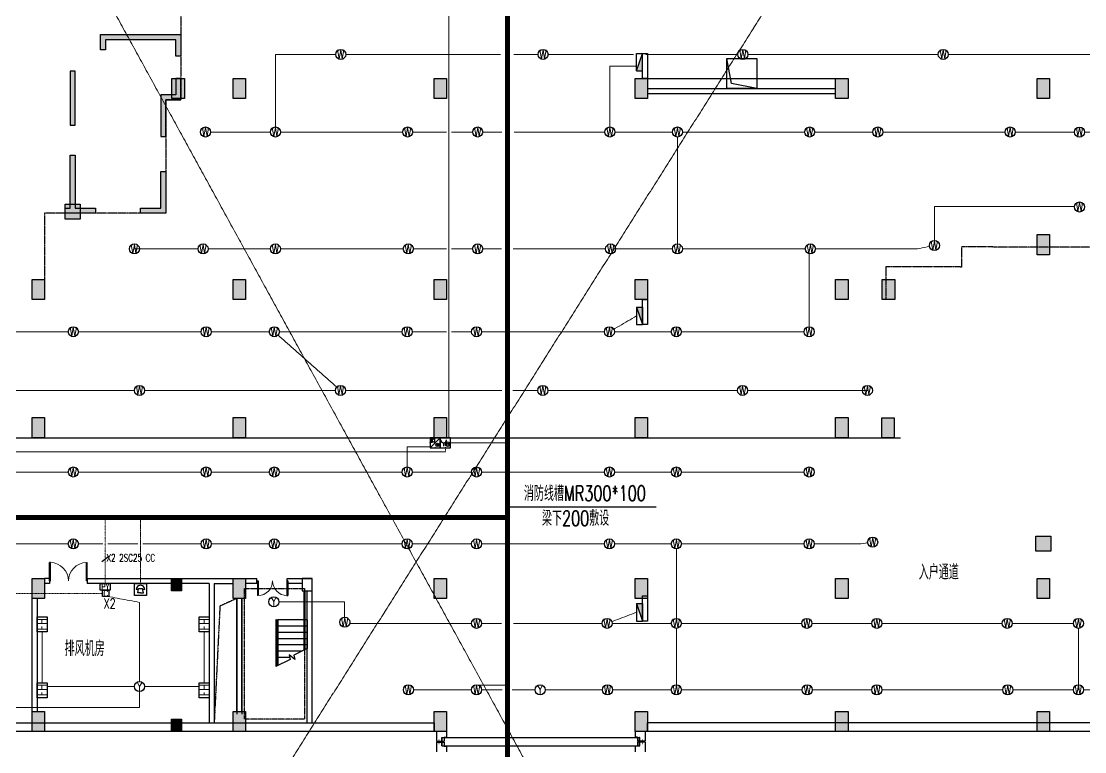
# Model space of a CAD drawing. Extents: x -1348811 to 123514, y -640545 to 749356.
# Drawn here: x -547231 to -504907, y -494816 to -465739 of the extents above; entities that cross this region are included whole.
import ezdxf
from ezdxf.enums import TextEntityAlignment as Align

# ---------------------------------------------------------------- set-up
doc = ezdxf.new("R2010")
doc.units = 0
doc.header["$LTSCALE"] = 10
doc.header["$MEASUREMENT"] = 0
for name, pattern in [('8.17_for siteplandwg$0$DASH', [0.35, 0.25, -0.1]), ('ACAD_ISO11W100', [33.5, 12, -3, 12, -3, 0.5, -3]), ('DASH', [0.35, 0.25, -0.1]), ('DASHDOT', [25.4, 12.7, -6.35, 0, -6.35]), ('DASHED', [0.75, 0.5, -0.25]), ('DIVIDE2', [0.625, 0.25, -0.125, 0, -0.125, 0, -0.125]), ('常规', [20, 10, 0, 10])]:
    doc.linetypes.add(name, pattern=pattern)
doc.layers.get('0').update_dxf_attribs({"linetype": 'CONTINUOUS'})
for name, color, linetype in [('A-STAIRS', 9, 'CONTINUOUS'), ('COLU', 1, 'CONTINUOUS'), ('COLU_HATCH', 252, 'CONTINUOUS'), ('jlq', 1, 'CONTINUOUS'), ('JPS-WALL', 7, 'CONTINUOUS'), ('JPS-XHS', 7, 'CONTINUOUS'), ('jq-h', 252, 'CONTINUOUS'), ('RD-equip', 3, 'CONTINUOUS'), ('RD-Text', 4, 'CONTINUOUS'), ('STAIR', 9, 'CONTINUOUS'), ('STAIRS', 9, 'CONTINUOUS'), ('TEXT', 7, 'CONTINUOUS'), ('wall', 8, 'CONTINUOUS'), ('WINDOW', 4, 'CONTINUOUS'), ('wj', 1, 'CONTINUOUS'), ('大空间线缆层', 1, 'CONTINUOUS'), ('排水设施', 163, 'CONTINUOUS')]:
    doc.layers.add(name, color=color, linetype=linetype)
doc.layers.add('RD-Line', color=2, linetype='常规', lineweight=0)
doc.styles.add('FS1', font='txt4.shx', dxfattribs={"width": 0.8, "bigfont": 'fstxt.shx'})
doc.styles.add('FS2', font='tjromans.shx', dxfattribs={"width": 0.8, "bigfont": 'tjhztxt.shx'})
doc.styles.get("Standard").update_dxf_attribs({"font": 'GBENOR', "bigfont": 'GBCBIG'})

# ---------------------------------------------------------------- blocks, each defined once
blk = doc.blocks.new('JG301')
at = {"layer": 'jq-h'}
for points in [[(35200, -7500), (38400, -7500), (38400, -8350), (38200, -8350), (38200, -7700), (35400, -7700), (35400, -8100), (35200, -8100)], [(34200, -11100), (34000, -11100), (34000, -8950), (34200, -8950)], [(37600, -10100), (37600, -9900), (38200, -9900), (38200, -9250), (38400, -9250), (38400, -10100), (37800, -10100), (37800, -11550), (37600, -11550)], [(35000, -14600), (33800, -14600), (33800, -14400), (34000, -14400), (34000, -12300), (34200, -12300), (34200, -14400), (35000, -14400)], [(37800, -14600), (36800, -14600), (36800, -14400), (37600, -14400), (37600, -12950), (37800, -12950)]]:
    blk.add_hatch(color=256, dxfattribs=at).paths.add_polyline_path(points)
at = {"layer": 'wj'}
for points in [[(35200, -7500), (38400, -7500), (38400, -8350), (38200, -8350), (38200, -7700), (35400, -7700), (35400, -8100), (35200, -8100), (35200, -7500)], [(38200, -9250), (38200, -9900), (37600, -9900), (37600, -10100), (37600, -10100), (37600, -11550), (37800, -11550), (37800, -10100), (38400, -10100), (38400, -9250), (38200, -9250)], [(35000, -14400), (35000, -14600), (33800, -14600), (33800, -14400), (34000, -14400), (34000, -12300), (34200, -12300), (34200, -14400), (35000, -14400)], [(37600, -14400), (37600, -12950), (37800, -12950), (37800, -14600), (36800, -14600), (36800, -14400), (37600, -14400)]]:
    blk.add_lwpolyline(points, dxfattribs=at)
blk.add_lwpolyline([(34000, -8950), (34000, -11100), (34200, -11100), (34200, -8950)], close=True, dxfattribs=at)
blk = doc.blocks.new('A$C00D673E7')
at = {"layer": '排水设施'}
blk.add_lwpolyline([(0, 0), (1200, 0), (1200, 1200), (0, 1200)], close=True, dxfattribs=at)
blk.add_lwpolyline([(1200, 1200), (189, 1005), (0, 0)], dxfattribs=at)
blk = doc.blocks.new('$DorLib2D$00000002')
for p, q in [((-0.5, 0), (-0.5, 0.4875)), ((-0.475, 0.4875), (-0.5, 0.4875)), ((-0.475, 0), (-0.475, 0.4875)), ((0.475, 0), (0.475, 0.4875)), ((0.475, 0.4875), (0.5, 0.4875)), ((0.5, 0), (0.5, 0.4875)), ((-0.5, 0), (-0.475, 0)), ((0.5, 0), (0.475, 0))]:
    blk.add_line(p, q)
at = {"lineweight": 13}
for centre, start, end in [((-0.4875, 0), 0, 88.53072), ((0.4875, 0), 91.46928, 180)]:
    blk.add_arc(centre, 0.4875, start, end, dxfattribs=at)
blk = doc.blocks.new('WG')
at = {"layer": 'RD-equip'}
blk.add_circle((0, 0), 200, dxfattribs=at)
at = {"layer": 'RD-equip', "color": 4, "style": 'FS1', "width": 0.8}
blk.add_attdef('消防', text='', height=360, dxfattribs=at).set_placement((0, 0), align=Align.MIDDLE)
blk = doc.blocks.new('WWWW')
at = {"layer": 'RD-equip'}
blk.add_blockref('WG', (0, 0), dxfattribs=at).add_auto_attribs({'消防': 'W'})
blk = doc.blocks.new('yy')
at = {"layer": 'RD-equip'}
blk.add_circle((0, 0), 200, dxfattribs=at)
at = {"layer": 'RD-equip', "color": 4, "style": 'FS1', "width": 0.8}
blk.add_attdef('Y', text='', height=360, dxfattribs=at).set_placement((0, 0), align=Align.MIDDLE)
blk = doc.blocks.new('YYYY')
at = {"layer": 'RD-equip'}
blk.add_blockref('yy', (0, 0), dxfattribs=at).add_auto_attribs({'Y': 'Y'})
blk = doc.blocks.new('KZMK')
at = {"layer": 'RD-equip'}
blk.add_lwpolyline([(-200, 400), (200, 400), (200, 0), (-200, 0)], close=True, dxfattribs=at)
at = {"layer": 'RD-equip', "color": 4, "style": 'FS1', "width": 0.8}
blk.add_attdef('C', text='', height=400, dxfattribs=at).set_placement((0, 200), align=Align.MIDDLE)
blk = doc.blocks.new('$equip$00001636')
for p, q in [((0.5, 0), (-0.5, 0)), ((0.5, 0), (-0.5, -1)), ((-0.5, 0), (-0.5, -1)), ((0.5, -1), (0.5, 0)), ((-0.5, -1), (0.5, -1)), ((-0.42, -0.13, 0), (-0.42, -0.43, 0)), ((-0.27, -0.13, 0), (-0.42, -0.13, 0)), ((-0.42, -0.43, 0), (-0.27, -0.43, 0)), ((-0.27, -0.18, 0), (-0.07, -0.08, 0)), ((-0.27, -0.43, 0), (-0.27, -0.13, 0)), ((-0.07, -0.48, 0), (-0.27, -0.38, 0)), ((-0.07, -0.08, 0), (-0.07, -0.48, 0)), ((0.11, -0.6), (0.34, -0.84)), ((0.11, -0.84), (0.34, -0.6))]:
    blk.add_line(p, q)
blk.add_circle((0.22, -0.72), 0.169)
for p in [(0, 0), (-0.5, -0.5), (0, -1), (0.5, -0.5)]:
    blk.add_point(p)
at = {"flags": 9}
blk.add_attdef('A', (0, 0), '', height=0.00002, dxfattribs=at)
blk.add_attdef('B', text='', height=0.4, dxfattribs=at).set_placement((0.88, -0.7), align=Align.MIDDLE_CENTER)
blk = doc.blocks.new('$equip$00001630')
for p, q in [((-0.5, 0), (-0.5, -1)), ((0.5, 0), (-0.5, 0)), ((0.5, -1), (0.5, 0)), ((-0.5, -1), (0.5, -1)), ((-0.17, -0.5), (-0.17, -0.85))]:
    blk.add_line(p, q)
for radius in [0.226, 0.113]:
    blk.add_circle((0.23, -0.64), radius)
blk.add_arc((-0.17, -0.2), 0.3, 180, 0)
for p in [(0, 0), (-0.5, -0.5), (0, -1), (0.5, -0.5)]:
    blk.add_point(p)
at = {"flags": 9}
blk.add_attdef('A', (0, 0), '', height=0.00002, dxfattribs=at)
blk.add_attdef('B', text='', height=0.4, dxfattribs=at).set_placement((0.88, -0.7), align=Align.MIDDLE_CENTER)
blk = doc.blocks.new('DXHS')
at = {"layer": 'JPS-XHS'}
blk.add_hatch(color=256, dxfattribs=at).paths.add_polyline_path([(-350, 240), (-350, 0), (350, 0)])
at = {"layer": 'JPS-XHS', "linetype": 'Continuous'}
for p, q in [((-350, 240), (-350, 0)), ((-350, 240), (350, 240)), ((-350, 0), (350, 0)), ((350, 240), (350, 0))]:
    blk.add_line(p, q, dxfattribs=at)
at = {"layer": 'JPS-XHS'}
blk.add_line((-350, 240), (350, 0), dxfattribs=at)
blk = doc.blocks.new('adfarq2daasdfwqdf')
at = {"color": 4}
for p, q in [((-73, 0), (-139, 0)), ((-94, -112), (-67, 29)), ((-67, 29), (62, 29)), ((94, -112), (62, 29)), ((139, 0), (71, 0)), ((0, -112), (-94, -112)), ((0, -112), (94, -112))]:
    blk.add_line(p, q, dxfattribs=at)
blk.add_ellipse((0, 0), major_axis=(98.3, 98.3), ratio=1, start_param=5.497787, end_param=8.63938, dxfattribs=at)
at = {"layer": 'RD-equip'}
blk.add_lwpolyline([(-201, 200), (199, 200), (199, -200), (-201, -200)], close=True, dxfattribs=at)

msp = doc.modelspace()

# ---------------------------------------------------------------- hatches: boundary and pattern name
at = {"layer": 'COLU_HATCH'}
for points in [[(-541233.3, -468016.4), (-540733.3, -468016.4), (-540733.3, -468816.4), (-541233.3, -468816.4)], [(-538803.4, -468016.4), (-538303.4, -468016.4), (-538303.4, -468816.4), (-538803.4, -468816.4)], [(-530803.4, -468016.4), (-530303.4, -468016.4), (-530303.4, -468816.4), (-530803.4, -468816.4)], [(-522803.4, -468016.4), (-522303.4, -468016.4), (-522303.4, -468816.4), (-522803.4, -468816.4)], [(-514826.1, -468016.4), (-514326.1, -468016.4), (-514326.1, -468816.4), (-514826.1, -468816.4)], [(-506803.4, -468016.4), (-506303.4, -468016.4), (-506303.4, -468816.4), (-506803.4, -468816.4)], [(-545483.3, -473022.8), (-544883.3, -473022.8), (-544883.3, -473622.8), (-545483.3, -473622.8)], [(-506803.4, -474230.8), (-506303.4, -474230.8), (-506303.4, -475030.8), (-506803.4, -475030.8)], [(-546803.4, -476016.4), (-546303.4, -476016.4), (-546303.4, -476816.4), (-546803.4, -476816.4)], [(-538803.4, -476016.4), (-538303.4, -476016.4), (-538303.4, -476816.4), (-538803.4, -476816.4)], [(-530803.4, -476016.4), (-530303.4, -476016.4), (-530303.4, -476816.4), (-530803.4, -476816.4)], [(-522803.4, -476016.4), (-522303.4, -476016.4), (-522303.4, -476816.4), (-522803.4, -476816.4)], [(-514826.1, -476016.4), (-514326.1, -476016.4), (-514326.1, -476816.4), (-514826.1, -476816.4)], [(-512970.2, -476021.1), (-512470.2, -476021.1), (-512470.2, -476821.1), (-512970.2, -476821.1)], [(-546803.4, -481516.4), (-546303.4, -481516.4), (-546303.4, -482316.4), (-546803.4, -482316.4)], [(-538803.4, -481516.4), (-538303.4, -481516.4), (-538303.4, -482316.4), (-538803.4, -482316.4)], [(-530803.4, -481516.4), (-530303.4, -481516.4), (-530303.4, -482316.4), (-530803.4, -482316.4)], [(-522803.4, -481516.4), (-522303.4, -481516.4), (-522303.4, -482316.4), (-522803.4, -482316.4)], [(-514826.1, -481516.4), (-514326.1, -481516.4), (-514326.1, -482316.4), (-514826.1, -482316.4)], [(-512986.6, -481521.1), (-512486.6, -481521.1), (-512486.6, -482321.1), (-512986.6, -482321.1)], [(-506853.4, -486232.1), (-506253.4, -486232.1), (-506253.4, -486832.1), (-506853.4, -486832.1)], [(-546803.4, -487916.4), (-546303.4, -487916.4), (-546303.4, -488716.4), (-546803.4, -488716.4)], [(-541253.4, -487916.4), (-540853.4, -487916.4), (-540853.4, -488416.4), (-541253.4, -488416.4)], [(-538803.4, -487916.4), (-538303.4, -487916.4), (-538303.4, -488716.4), (-538803.4, -488716.4)], [(-530803.4, -487916.4), (-530303.4, -487916.4), (-530303.4, -488716.4), (-530803.4, -488716.4)], [(-522803.4, -487916.4), (-522303.4, -487916.4), (-522303.4, -488716.4), (-522803.4, -488716.4)], [(-514826.1, -487916.4), (-514326.1, -487916.4), (-514326.1, -488716.4), (-514826.1, -488716.4)], [(-506803.4, -487916.4), (-506303.4, -487916.4), (-506303.4, -488716.4), (-506803.4, -488716.4)], [(-546803.4, -493216.4), (-546303.4, -493216.4), (-546303.4, -494016.4), (-546803.4, -494016.4)], [(-538803.4, -493216.4), (-538303.4, -493216.4), (-538303.4, -494016.4), (-538803.4, -494016.4)], [(-530803.4, -493216.4), (-530303.4, -493216.4), (-530303.4, -494016.4), (-530803.4, -494016.4)], [(-522803.4, -493216.4), (-522303.4, -493216.4), (-522303.4, -494016.4), (-522803.4, -494016.4)], [(-514826.1, -493216.4), (-514326.1, -493216.4), (-514326.1, -494016.4), (-514826.1, -494016.4)], [(-506803.4, -493216.4), (-506303.4, -493216.4), (-506303.4, -494016.4), (-506803.4, -494016.4)], [(-541253.4, -493516.4), (-540853.4, -493516.4), (-540853.4, -494016.4), (-541253.4, -494016.4)]]:
    msp.add_hatch(color=256, dxfattribs=at).paths.add_polyline_path(points)

# ---------------------------------------------------------------- linework, layer by layer
at = {"linetype": 'DASH'}
msp.add_lwpolyline([(-538353.4, -488316.4), (-535953.4, -488316.4), (-535953.4, -493516.4), (-538353.4, -493516.4)], close=True, dxfattribs=at)
at = {"layer": 'A-STAIRS', "color": 232, "linetype": 'DASH', "ltscale": 5}
for points in [[(-540883.3, -462616.4), (-540883.3, -468872.8), (-541483.3, -468872.8), (-541483.3, -473372.8), (-546303.4, -473372.8), (-546303.4, -476816.4)], [(-497706.9, -471957.2), (-500006.9, -471950.3), (-500007.5, -472150.3), (-502607.5, -472150.3), (-502615.2, -474742.6), (-509815.2, -474721.2), (-509817.5, -475521.2), (-512817.5, -475512.2), (-512821.4, -476816.4)]]:
    msp.add_lwpolyline(points, dxfattribs=at)
at = {"layer": 'COLU'}
for points in [[(-541233.3, -468016.4), (-540733.3, -468016.4), (-540733.3, -468816.4), (-541233.3, -468816.4)], [(-538803.4, -468016.4), (-538303.4, -468016.4), (-538303.4, -468816.4), (-538803.4, -468816.4)], [(-530803.4, -468016.4), (-530303.4, -468016.4), (-530303.4, -468816.4), (-530803.4, -468816.4)], [(-522803.4, -468016.4), (-522303.4, -468016.4), (-522303.4, -468816.4), (-522803.4, -468816.4)], [(-514826.1, -468016.4), (-514326.1, -468016.4), (-514326.1, -468816.4), (-514826.1, -468816.4)], [(-506803.4, -468016.4), (-506303.4, -468016.4), (-506303.4, -468816.4), (-506803.4, -468816.4)], [(-545483.3, -473022.8), (-544883.3, -473022.8), (-544883.3, -473622.8), (-545483.3, -473622.8)], [(-506803.4, -474230.8), (-506303.4, -474230.8), (-506303.4, -475030.8), (-506803.4, -475030.8)], [(-546803.4, -476016.4), (-546303.4, -476016.4), (-546303.4, -476816.4), (-546803.4, -476816.4)], [(-538803.4, -476016.4), (-538303.4, -476016.4), (-538303.4, -476816.4), (-538803.4, -476816.4)], [(-530803.4, -476016.4), (-530303.4, -476016.4), (-530303.4, -476816.4), (-530803.4, -476816.4)], [(-522803.4, -476016.4), (-522303.4, -476016.4), (-522303.4, -476816.4), (-522803.4, -476816.4)], [(-514826.1, -476016.4), (-514326.1, -476016.4), (-514326.1, -476816.4), (-514826.1, -476816.4)], [(-512970.2, -476021.1), (-512470.2, -476021.1), (-512470.2, -476821.1), (-512970.2, -476821.1)], [(-546803.4, -481516.4), (-546303.4, -481516.4), (-546303.4, -482316.4), (-546803.4, -482316.4)], [(-538803.4, -481516.4), (-538303.4, -481516.4), (-538303.4, -482316.4), (-538803.4, -482316.4)], [(-530803.4, -481516.4), (-530303.4, -481516.4), (-530303.4, -482316.4), (-530803.4, -482316.4)], [(-522803.4, -481516.4), (-522303.4, -481516.4), (-522303.4, -482316.4), (-522803.4, -482316.4)], [(-514826.1, -481516.4), (-514326.1, -481516.4), (-514326.1, -482316.4), (-514826.1, -482316.4)], [(-512986.6, -481521.1), (-512486.6, -481521.1), (-512486.6, -482321.1), (-512986.6, -482321.1)], [(-506853.4, -486232.1), (-506253.4, -486232.1), (-506253.4, -486832.1), (-506853.4, -486832.1)], [(-546803.4, -487916.4), (-546303.4, -487916.4), (-546303.4, -488716.4), (-546803.4, -488716.4)], [(-541253.4, -487916.4), (-540853.4, -487916.4), (-540853.4, -488416.4), (-541253.4, -488416.4)], [(-538803.4, -487916.4), (-538303.4, -487916.4), (-538303.4, -488716.4), (-538803.4, -488716.4)], [(-536053.4, -488416.4), (-535653.4, -488416.4), (-535653.4, -487916.4), (-536053.4, -487916.4)], [(-530803.4, -487916.4), (-530303.4, -487916.4), (-530303.4, -488716.4), (-530803.4, -488716.4)], [(-522803.4, -487916.4), (-522303.4, -487916.4), (-522303.4, -488716.4), (-522803.4, -488716.4)], [(-514826.1, -487916.4), (-514326.1, -487916.4), (-514326.1, -488716.4), (-514826.1, -488716.4)], [(-506803.4, -487916.4), (-506303.4, -487916.4), (-506303.4, -488716.4), (-506803.4, -488716.4)], [(-546803.4, -493216.4), (-546303.4, -493216.4), (-546303.4, -494016.4), (-546803.4, -494016.4)], [(-538803.4, -493216.4), (-538303.4, -493216.4), (-538303.4, -494016.4), (-538803.4, -494016.4)], [(-530803.4, -493216.4), (-530303.4, -493216.4), (-530303.4, -494016.4), (-530803.4, -494016.4)], [(-522803.4, -493216.4), (-522303.4, -493216.4), (-522303.4, -494016.4), (-522803.4, -494016.4)], [(-514826.1, -493216.4), (-514326.1, -493216.4), (-514326.1, -494016.4), (-514826.1, -494016.4)], [(-506803.4, -493216.4), (-506303.4, -493216.4), (-506303.4, -494016.4), (-506803.4, -494016.4)], [(-541253.4, -493516.4), (-540853.4, -493516.4), (-540853.4, -494016.4), (-541253.4, -494016.4)]]:
    msp.add_lwpolyline(points, close=True, dxfattribs=at)
at = {"layer": 'COLU_HATCH'}
msp.add_line((-522553.4, -468016.4), (-514553.4, -468016.4), dxfattribs=at)
at = {"layer": 'jlq'}
for p, q in [((-594403.4, -493666.4), (-530803.4, -493666.4)), ((-530803.4, -493666.4), (-530803.4, -494016.4)), ((-498703.4, -493666.4), (-522303.4, -493666.4)), ((-522303.4, -494016.4), (-522303.4, -493666.4)), ((-530803.4, -494016.4), (-594753.4, -494016.4)), ((-530703.4, -494016.4), (-530703.4, -494391.4)), ((-530403.4, -494241.4), (-530303.4, -494241.4)), ((-530403.4, -494241.4), (-530403.4, -494391.4)), ((-530303.4, -494016.4), (-530303.4, -494241.4)), ((-522803.4, -494016.4), (-522803.4, -494241.4)), ((-522703.4, -494241.4), (-522803.4, -494241.4)), ((-522703.4, -494241.4), (-522703.4, -494391.4)), ((-522403.4, -494016.4), (-522403.4, -494391.4)), ((-498353.4, -494016.4), (-522303.4, -494016.4)), ((-530703.4, -494391.4), (-530403.4, -494391.4)), ((-530703.4, -494441.4), (-530403.4, -494441.4)), ((-530703.4, -494441.4), (-530703.4, -494816.4)), ((-530403.4, -494441.4), (-530403.4, -494591.4)), ((-530403.4, -494591.4), (-530303.4, -494591.4)), ((-530303.4, -494591.4), (-530303.4, -494816.4)), ((-522803.4, -494591.4), (-522803.4, -494816.4)), ((-522703.4, -494591.4), (-522803.4, -494591.4)), ((-522403.4, -494391.4), (-522703.4, -494391.4)), ((-522703.4, -494441.4), (-522703.4, -494591.4)), ((-522403.4, -494441.4), (-522703.4, -494441.4)), ((-522403.4, -494441.4), (-522403.4, -494816.4))]:
    msp.add_line(p, q, dxfattribs=at)
at = {"layer": 'JPS-WALL'}
for points in [[(-522303.4, -467016.4), (-522303.4, -468016.4), (-522503.4, -468016.4), (-522503.4, -467016.4)], [(-522303.4, -476816.4), (-522303.4, -477816.4), (-522503.4, -477816.4), (-522503.4, -476816.4)], [(-522303.4, -488616.4), (-522303.4, -489616.4), (-522503.4, -489616.4), (-522503.4, -488616.4)]]:
    msp.add_lwpolyline(points, close=True, dxfattribs=at)
at = {"layer": 'RD-equip'}
for points in [[(-544088.7, -488116.4), (-543688.9, -488116.4), (-543688.9, -488383.1), (-544088.7, -488383.1)], [(-546603.4, -490043.9), (-546603.4, -489444.4), (-546203.4, -489444.4), (-546203.4, -490043.9)], [(-540153.4, -490043.9), (-540153.4, -489444.4), (-539753.4, -489444.4), (-539753.4, -490043.9)], [(-546603.4, -492667.4), (-546603.4, -492067.8), (-546203.4, -492067.8), (-546203.4, -492667.4)], [(-540153.4, -492667.4), (-540153.4, -492067.8), (-539753.4, -492067.8), (-539753.4, -492667.4)]]:
    msp.add_lwpolyline(points, close=True, dxfattribs=at)
at = {"layer": 'RD-Line'}
for p, q in [((-608888.9, -346232.8), (-456497.3, -624013.4)), ((-445803.2, -351574.8), (-619583, -626684.4)), ((-537117.2, -469948.1), (-537117.2, -467066.5)), ((-534715.9, -467066.5), (-537117.2, -467066.5)), ((-533545.5, -467066.5), (-534316.3, -467066.5)), ((-530108.5, -467066.5), (-533545.5, -467066.5)), ((-528159.9, -467066.5), (-530108.5, -467066.5)), ((-526665.9, -467066.5), (-527633, -467066.5)), ((-522871.8, -467066.5), (-526266.3, -467066.5)), ((-518715.9, -467066.5), (-522378, -467066.5)), ((-510738.7, -467066.5), (-518316.3, -467066.5)), ((-502713.7, -467066.5), (-510339, -467066.5)), ((-522743.4, -467526), (-523803.5, -467526)), ((-523803.5, -469948.1), (-523803.5, -467526)), ((-539699.7, -470148.1), (-537317.2, -470148.1)), ((-536917.2, -470148.1), (-533589.2, -470148.1)), ((-533589.2, -470148.1), (-532053.5, -470148.1)), ((-531653.5, -470148.1), (-530308.5, -470148.1)), ((-530108.5, -470148.1), (-529267.2, -470148.1)), ((-528867.2, -470148.1), (-528111.1, -470148.1)), ((-527614.2, -470148.1), (-524003.5, -470148.1)), ((-523603.5, -470148.1), (-521317.2, -470148.1)), ((-520917.2, -470148.1), (-516053.5, -470148.1)), ((-515653.5, -470148.1), (-513340, -470148.1)), ((-512940, -470148.1), (-508076.3, -470148.1)), ((-507676.3, -470148.1), (-505316.1, -470148.1)), ((-504916.1, -470148.1), (-500052.4, -470148.1)), ((-521114.2, -474602.1), (-521114.2, -470348)), ((-510884.3, -474467), (-510884.3, -473115.4)), ((-505315.3, -473115.4), (-510884.3, -473115.4)), ((-542728, -474802.1), (-540195.6, -474802.1)), ((-539795.6, -474802.1), (-537317.2, -474802.1)), ((-536917.2, -474802.1), (-533564.2, -474802.1)), ((-533564.2, -474802.1), (-532026.9, -474802.1)), ((-531626.9, -474802.1), (-530308.5, -474802.1)), ((-530108.5, -474802.1), (-529267.2, -474802.1)), ((-528867.2, -474802.1), (-528121.7, -474802.1)), ((-527655.9, -474802.1), (-523976.9, -474802.1)), ((-523576.9, -474802.1), (-521317.2, -474802.1)), ((-520917.2, -474802.1), (-516026.9, -474802.1)), ((-515626.9, -474802.1), (-511567.2, -474802.1)), ((-511567.2, -474802.1), (-511087, -474706.1)), ((-515874, -477898.7), (-515874, -474996.4)), ((-522743.4, -477466.4), (-523651.4, -477997.7)), ((-547874, -478098.7), (-545359.8, -478098.7)), ((-544959.8, -478098.7), (-540074, -478098.7)), ((-539674, -478098.7), (-537359.8, -478098.7)), ((-537010.1, -478231.3), (-534674.3, -480300.7)), ((-536959.8, -478098.7), (-532074, -478098.7)), ((-531674, -478098.7), (-530308.5, -478098.7)), ((-530108.5, -478098.7), (-529309.8, -478098.7)), ((-528909.8, -478098.7), (-524024, -478098.7)), ((-523624, -478098.7), (-521359.8, -478098.7)), ((-520959.8, -478098.7), (-516074, -478098.7)), ((-542724.6, -480433.3), (-550524.6, -480433.3)), ((-534724.6, -480433.3), (-542324.6, -480433.3)), ((-528106.8, -480433.3), (-534324.6, -480433.3)), ((-526674.6, -480433.3), (-527663.9, -480433.3)), ((-518724.6, -480433.3), (-526274.6, -480433.3)), ((-513555.7, -480433.3), (-518324.6, -480433.3)), ((-530953.4, -482683.5), (-531870.4, -482683.5)), ((-531870.4, -483482), (-531870.4, -482683.5)), ((-547674, -483682), (-545359.8, -483682)), ((-544959.8, -483682), (-540074, -483682)), ((-539674, -483682), (-537359.8, -483682)), ((-536959.8, -483682), (-533560.7, -483682)), ((-533560.7, -483682), (-532074, -483682)), ((-531674, -483682), (-529309.8, -483682)), ((-528909.8, -483682), (-524024, -483682)), ((-523624, -483682), (-521359.8, -483682)), ((-520959.8, -483682), (-516074, -483682)), ((-545359.8, -486545.2), (-547674, -486545.2)), ((-543988.8, -486545.2), (-544959.8, -486545.2)), ((-542586.6, -486545.2), (-543788.8, -486545.2)), ((-540074, -486545.2), (-542386.6, -486545.2)), ((-537359.8, -486545.2), (-539674, -486545.2)), ((-532074, -486545.2), (-536959.8, -486545.2)), ((-529309.8, -486545.2), (-531674, -486545.2)), ((-524024, -486545.2), (-528909.8, -486545.2)), ((-521359.8, -486545.2), (-523624, -486545.2)), ((-516074, -486545.2), (-520959.8, -486545.2)), ((-513823.7, -486545.2), (-515674, -486545.2)), ((-513823.7, -486545.2), (-513544.2, -486503.5)), ((-521151.1, -489506.9), (-521151.1, -486745)), ((-542524.1, -488871.4), (-543739.9, -488643.5)), ((-542524.1, -492023.8), (-542524.1, -488871.4)), ((-536981.7, -488855.4), (-534360.8, -488855.4)), ((-534360.8, -489461.9), (-534360.8, -488855.4)), ((-522743.4, -489266.4), (-523731, -489636.5)), ((-546403.4, -492067.8), (-546403.4, -490043.9)), ((-539953.4, -492067.8), (-539953.4, -490043.9)), ((-534162.7, -489706.7), (-533565.9, -489706.7)), ((-533565.9, -489706.7), (-529309.8, -489706.7)), ((-528909.8, -489706.7), (-528122.4, -489706.7)), ((-527647.5, -489706.7), (-524118.3, -489706.7)), ((-523718.3, -489706.7), (-521359.8, -489706.7)), ((-521152.5, -492152.2), (-521152.5, -489906.6)), ((-520959.8, -489706.7), (-516168.3, -489706.7)), ((-515768.3, -489706.7), (-513382.6, -489706.7)), ((-512982.6, -489706.7), (-508191, -489706.7)), ((-507791, -489706.7), (-505359.8, -489706.7)), ((-505159.8, -492352), (-505159.8, -489906.7)), ((-542724.1, -492223.8), (-546203.4, -492223.8)), ((-542324.1, -492223.8), (-540153.4, -492223.8)), ((-529035.9, -492166.2), (-527884.8, -492166.2)), ((-542526.1, -492423.8), (-542526.1, -493051.4)), ((-529309.8, -492352), (-531625, -492352)), ((-528089, -492352), (-528909.8, -492352)), ((-526782.3, -492352), (-527688.7, -492352)), ((-524099.8, -492352), (-526382.3, -492352)), ((-521359.8, -492352), (-523699.8, -492352)), ((-516149.8, -492352), (-520959.8, -492352)), ((-513382.6, -492352), (-515749.8, -492352)), ((-508172.5, -492352), (-512982.6, -492352)), ((-505359.8, -492352), (-507772.5, -492352)), ((-500149.8, -492352), (-504959.8, -492352)), ((-547952.5, -493051.4), (-542526.1, -493051.4))]:
    msp.add_line(p, q, dxfattribs=at)
at = {"layer": 'RD-Line', "color": 1, "linetype": 'ACAD_ISO11W100', "ltscale": 0.05}
for p, q in [((-530208.5, -482316.4), (-530208.5, -462516.4)), ((-530353.4, -482875.1), (-552753.7, -482875.1)), ((-530153.4, -482516.4), (-527884.8, -482516.4))]:
    msp.add_line(p, q, dxfattribs=at)
at = {"layer": 'RD-Line', "color": 1, "linetype": 'DASHDOT', "ltscale": 0.04}
for p, q in [((-530353.4, -482716.4), (-530353.4, -482875.1)), ((-544000.3, -488513.3), (-554247.5, -488513.3))]:
    msp.add_line(p, q, dxfattribs=at)
at = {"layer": 'RD-Line', "color": 1, "linetype": 'DIVIDE2', "ltscale": 1.2}
msp.add_line((-543888.8, -488116.4), (-543888.8, -485490.3), dxfattribs=at)
at = {"layer": 'RD-Line', "linetype": '8.17_for siteplandwg$0$DASH'}
msp.add_line((-542486.6, -485490.3), (-542486.6, -488116.4), dxfattribs=at)
at = {"layer": 'RD-Line', "linetype": 'DASHED', "ltscale": 0.8, "const_width": 200}
for points in [[(-593857.2, -602852.8), (-593857.2, -584767.5), (-533341.7, -584767.5), (-533341.7, -497934.3), (-527884.8, -497934.3), (-527884.8, -388234.7)], [(-527884.8, -485490.3), (-584715.4, -485490.3)]]:
    msp.add_lwpolyline(points, dxfattribs=at)
at = {"layer": 'RD-Text'}
for p, q in [((-527898.6, -485073.4), (-521961.1, -485073.4)), ((-543748.3, -487048.6), (-544029.3, -487255.3))]:
    msp.add_line(p, q, dxfattribs=at)
at = {"layer": 'STAIR'}
for p, q in [((-586303.4, -482316.4), (-512237.8, -482316.4)), ((-535978.4, -490773), (-535978.4, -488416.4)), ((-535928.4, -490748), (-535928.4, -488416.4)), ((-537103.4, -489566.4), (-537103.4, -491422.3)), ((-537078.4, -489566.4), (-537103.4, -489566.4)), ((-537078.4, -489566.4), (-537018.4, -489566.4)), ((-537078.4, -489566.4), (-537078.4, -491410.8)), ((-535978.4, -489566.4), (-537018.4, -489566.4)), ((-537018.4, -489566.4), (-537018.4, -491383.4)), ((-535853.4, -489566.4), (-535928.4, -489566.4)), ((-535853.4, -489566.4), (-535853.4, -490710.5)), ((-537078.4, -489816.4), (-537103.4, -489816.4)), ((-537078.4, -490066.4), (-537103.4, -490066.4)), ((-535978.4, -489816.4), (-537018.4, -489816.4)), ((-535978.4, -490066.4), (-537018.4, -490066.4)), ((-535853.4, -489816.4), (-535928.4, -489816.4)), ((-535853.4, -490066.4), (-535928.4, -490066.4)), ((-537078.4, -490316.4), (-537103.4, -490316.4)), ((-535978.4, -490316.4), (-537018.4, -490316.4)), ((-535853.4, -490316.4), (-535928.4, -490316.4)), ((-537078.4, -490566.4), (-537103.4, -490566.4)), ((-537078.4, -490816.4), (-537103.4, -490816.4)), ((-535978.4, -490566.4), (-537018.4, -490566.4)), ((-536065.2, -490816.4), (-537018.4, -490816.4)), ((-535853.4, -490710.5), (-536383.4, -490975.5)), ((-535853.4, -490566.4), (-535928.4, -490566.4)), ((-537078.4, -491066.4), (-537103.4, -491066.4)), ((-536530.5, -491148.4), (-537103.4, -491422.3)), ((-536547.3, -491066.4), (-537018.4, -491066.4)), ((-536347.6, -491150.3), (-536568, -490965.4)), ((-536568, -490965.4), (-536530.5, -491148.4)), ((-536383.4, -490975.5), (-536347.6, -491150.3))]:
    msp.add_line(p, q, dxfattribs=at)
at = {"layer": 'STAIRS'}
for p, q in [((-530493.4, -494251.4, 0), (-530478.4, -494251.4, 0)), ((-530493.4, -494581.4, 0), (-530493.4, -494251.4, 0)), ((-530478.4, -494251.4, 0), (-522613.4, -494251.4, 0)), ((-530478.4, -494581.4, 0), (-530478.4, -494251.4, 0)), ((-522628.4, -494581.4, 0), (-522628.4, -494251.4, 0)), ((-522613.4, -494251.4, 0), (-522628.4, -494251.4, 0)), ((-522613.4, -494581.4, 0), (-522613.4, -494251.4, 0)), ((-530493.4, -494581.4, 0), (-530478.4, -494581.4, 0)), ((-530478.4, -494581.4, 0), (-522613.4, -494581.4, 0)), ((-522613.4, -494581.4, 0), (-522628.4, -494581.4, 0))]:
    msp.add_line(p, q, dxfattribs=at)
at = {"layer": 'STAIRS', "linetype": 'DASH'}
msp.add_lwpolyline([(-538653.4, -488716.4), (-539325.2, -489020.5), (-539553.4, -493666.4)], dxfattribs=at)
at = {"layer": 'STAIRS', "const_width": 30, "elevation": 0}
for points in [[(-530608.4, -494316.4), (-530608.4, -494516.4)], [(-522498.3, -494316.4), (-522498.3, -494516.4)]]:
    msp.add_lwpolyline(points, dxfattribs=at)
at = {"layer": 'wall'}
for p, q in [((-522303.4, -468416.4), (-514826.1, -468416.4)), ((-522303.4, -468616.4), (-514826.1, -468616.4))]:
    msp.add_line(p, q, dxfattribs=at)
at = {"layer": 'wall', "linetype": 'ByBlock'}
for p, q in [((-546103.4, -487916.4), (-546303.4, -487916.4)), ((-546103.4, -487916.4), (-546103.4, -488116.4)), ((-544603.4, -487916.4), (-538803.4, -487916.4)), ((-544603.4, -487916.4), (-544603.4, -488116.4)), ((-538303.4, -487916.4), (-537853.4, -487916.4)), ((-537853.4, -488116.4), (-537853.4, -487916.4)), ((-536653.4, -488116.4), (-536653.4, -487916.4)), ((-536653.4, -487916.4), (-535653.4, -487916.4)), ((-535653.4, -493666.4), (-535653.4, -487916.4)), ((-546103.4, -488116.4), (-546303.4, -488116.4)), ((-539753.4, -488116.4), (-544603.4, -488116.4)), ((-539753.4, -488116.4), (-539753.4, -493666.4)), ((-539553.4, -488116.4), (-539553.4, -493666.4)), ((-539553.4, -488116.4), (-538803.4, -488116.4)), ((-537853.4, -488116.4), (-538303.4, -488116.4)), ((-536053.4, -488116.4), (-536653.4, -488116.4)), ((-535853.4, -493666.4), (-535853.4, -488416.4)), ((-546803.4, -493216.4), (-546803.4, -488716.4)), ((-546603.4, -488716.4), (-546603.4, -493216.4)), ((-538653.4, -488716.4), (-538653.4, -493316.4)), ((-538653.4, -493216.4), (-538653.4, -488716.4)), ((-538453.4, -488716.4), (-538453.4, -493316.4)), ((-538453.4, -493216.4), (-538453.4, -488716.4))]:
    msp.add_line(p, q, dxfattribs=at)

# ---------------------------------------------------------------- block references
at = {"layer": 'JPS-XHS', "rotation": 90}
msp.add_blockref('DXHS', (-522503.4, -467366.4), dxfattribs=at)
at = {"layer": 'JPS-XHS', "xscale": -1, "rotation": 90}
for p in [(-522503.4, -477466.4), (-522503.4, -489266.4)]:
    msp.add_blockref('DXHS', p, dxfattribs=at)
at = {"layer": 'jq-h'}
msp.add_blockref('JG301', (-579283.3, -458772.8), dxfattribs=at)
at = {"layer": 'RD-equip'}
for name, p in [('WWWW', (-534516.1, -467058.3)), ('WWWW', (-526466.1, -467058.3)), ('WWWW', (-518516.1, -467058.3)), ('WWWW', (-510538.9, -467058.3)), ('WWWW', (-539899.7, -470148.1)), ('WWWW', (-537117.2, -470148.1)), ('WWWW', (-531853.5, -470148.1)), ('WWWW', (-529067.2, -470148.1)), ('WWWW', (-523803.5, -470148.1)), ('WWWW', (-521117.2, -470148.1)), ('WWWW', (-515853.5, -470148.1)), ('WWWW', (-513140, -470148.1)), ('WWWW', (-507876.3, -470148.1)), ('WWWW', (-505116.1, -470150.1)), ('WWWW', (-505116.1, -473132.7)), ('WWWW', (-542728, -474802.1)), ('WWWW', (-539995.6, -474802.1)), ('WWWW', (-537117.2, -474802.1)), ('WWWW', (-531826.9, -474802.1)), ('WWWW', (-529067.2, -474802.1)), ('WWWW', (-523776.9, -474802.1)), ('WWWW', (-521117.2, -474802.1)), ('WWWW', (-515826.9, -474802.1)), ('WWWW', (-510890.9, -474666.9)), ('WWWW', (-545159.8, -478098.7)), ('WWWW', (-539874, -478098.7)), ('WWWW', (-537159.8, -478098.7)), ('WWWW', (-531874, -478098.7)), ('WWWW', (-529109.8, -478098.7)), ('WWWW', (-523824, -478098.7)), ('WWWW', (-521159.8, -478098.7)), ('WWWW', (-515874, -478098.7)), ('WWWW', (-542524.6, -480433.3)), ('WWWW', (-534524.6, -480433.3)), ('WWWW', (-526474.6, -480433.3)), ('WWWW', (-518524.6, -480433.3)), ('WWWW', (-513555.7, -480433.3)), ('WWWW', (-545159.8, -483682)), ('WWWW', (-539874, -483682)), ('WWWW', (-537159.8, -483682)), ('WWWW', (-531874, -483682)), ('WWWW', (-529109.8, -483682)), ('WWWW', (-523824, -483682)), ('WWWW', (-521159.8, -483682)), ('WWWW', (-515874, -483682)), ('WWWW', (-513346.3, -486474)), ('WWWW', (-545159.8, -486545.2)), ('WWWW', (-539874, -486545.2)), ('WWWW', (-537159.8, -486545.2)), ('WWWW', (-531874, -486545.2)), ('WWWW', (-529109.8, -486545.2)), ('WWWW', (-523824, -486545.2)), ('WWWW', (-521159.8, -486545.2)), ('WWWW', (-515874, -486545.2)), ('YYYY', (-537181.4, -488845)), ('WWWW', (-534357.6, -489661.9)), ('WWWW', (-529109.8, -489706.7)), ('WWWW', (-523918.3, -489706.7)), ('WWWW', (-521159.8, -489706.7)), ('WWWW', (-515968.3, -489706.7)), ('WWWW', (-513182.6, -489706.7)), ('WWWW', (-507991, -489706.7)), ('WWWW', (-505159.8, -489706.7)), ('YYYY', (-542524.1, -492223.8)), ('WWWW', (-531825, -492352)), ('WWWW', (-529109.8, -492352)), ('YYYY', (-526582.3, -492352)), ('WWWW', (-523899.8, -492352)), ('WWWW', (-521159.8, -492352)), ('WWWW', (-515949.8, -492352)), ('WWWW', (-513182.6, -492352)), ('WWWW', (-507972.5, -492352)), ('WWWW', (-505159.8, -492352))]:
    msp.add_blockref(name, p, dxfattribs=at)
at = {"layer": 'RD-equip', "xscale": 399.9743999999482, "yscale": 399.9743999999482}
for name, p, zscale in [('$equip$00001636', (-530753.4, -482316.4), 399.9744), ('$equip$00001630', (-530353.4, -482316.4), 399.9744000000001)]:
    msp.add_blockref(name, p, dxfattribs=dict(at, zscale=zscale))
at = {"layer": 'RD-equip', "xscale": 0.6510000000707805, "yscale": 0.6509999999543652, "zscale": 0.6509999999999999}
msp.add_blockref('KZMK', (-543870.1, -488643.5), dxfattribs=at).add_auto_attribs({'C': 'C'})
at = {"layer": 'WINDOW', "linetype": 'ByBlock', "xscale": -1500, "yscale": 1500, "zscale": 1500}
msp.add_blockref('$DorLib2D$00000002', (-545353.4, -488015.3), dxfattribs=at)
at = {"layer": 'WINDOW', "linetype": 'ByBlock', "xscale": 1200, "yscale": 1200, "zscale": 1200, "rotation": 180}
msp.add_blockref('$DorLib2D$00000002', (-537228.4, -488016.4), dxfattribs=at)
at = {"layer": '大空间线缆层', "linetype": '常规', "xscale": 1.200000000000058, "yscale": 1.199999999953434, "zscale": 1.2, "rotation": 0.03429375488022728}
msp.add_blockref('adfarq2daasdfwqdf', (-542485.2, -488356.4), dxfattribs=at)
at = {"layer": '排水设施', "xscale": -1, "rotation": 180}
msp.add_blockref('A$C00D673E7', (-519153.4, -467216.4), dxfattribs=at)

# ---------------------------------------------------------------- texts
at = {"layer": 'RD-equip', "color": 4, "style": 'FS1', "width": 0.7}
msp.add_attdef('PY', text='FHF', height=266.68, dxfattribs=at).set_placement((-543886.9, -488252.5), align=Align.MIDDLE)
for p in [(-546399.3, -489741.3), (-539949.3, -489741.3), (-546399.3, -492364.7), (-539949.3, -492364.7)]:
    msp.add_attdef('FH', text='FHF', height=400, rotation=90, dxfattribs=at).set_placement(p, align=Align.MIDDLE)
at = {"layer": 'RD-Text', "style": 'FS2', "width": 0.7}
for s, p in [('消防线槽MR300*100', (-527227.6, -484837.4)), ('梁下200敷设', (-526506.6, -485826.1))]:
    msp.add_text(s, height=600, rotation=0.16112, dxfattribs=at).set_placement(p)
at = {"layer": 'RD-Text', "style": 'FS1', "width": 0.7}
for s, height, p in [('X2 2SC25 CC', 300, (-542870.9, -487098.5)), ('X2', 400, (-543711.9, -488918.8))]:
    msp.add_text(s, height=height, dxfattribs=at).set_placement(p, align=Align.MIDDLE)
at = {"layer": 'TEXT', "style": 'FS2', "width": 0.7}
for s, rotation, p in [('入户通道', 0.16112, (-511512.4, -487969.2)), ('排风机房', 359.83888, (-545507.1, -491005.7))]:
    msp.add_text(s, height=600, rotation=rotation, dxfattribs=at).set_placement(p)

doc.saveas('drawing.dxf')
